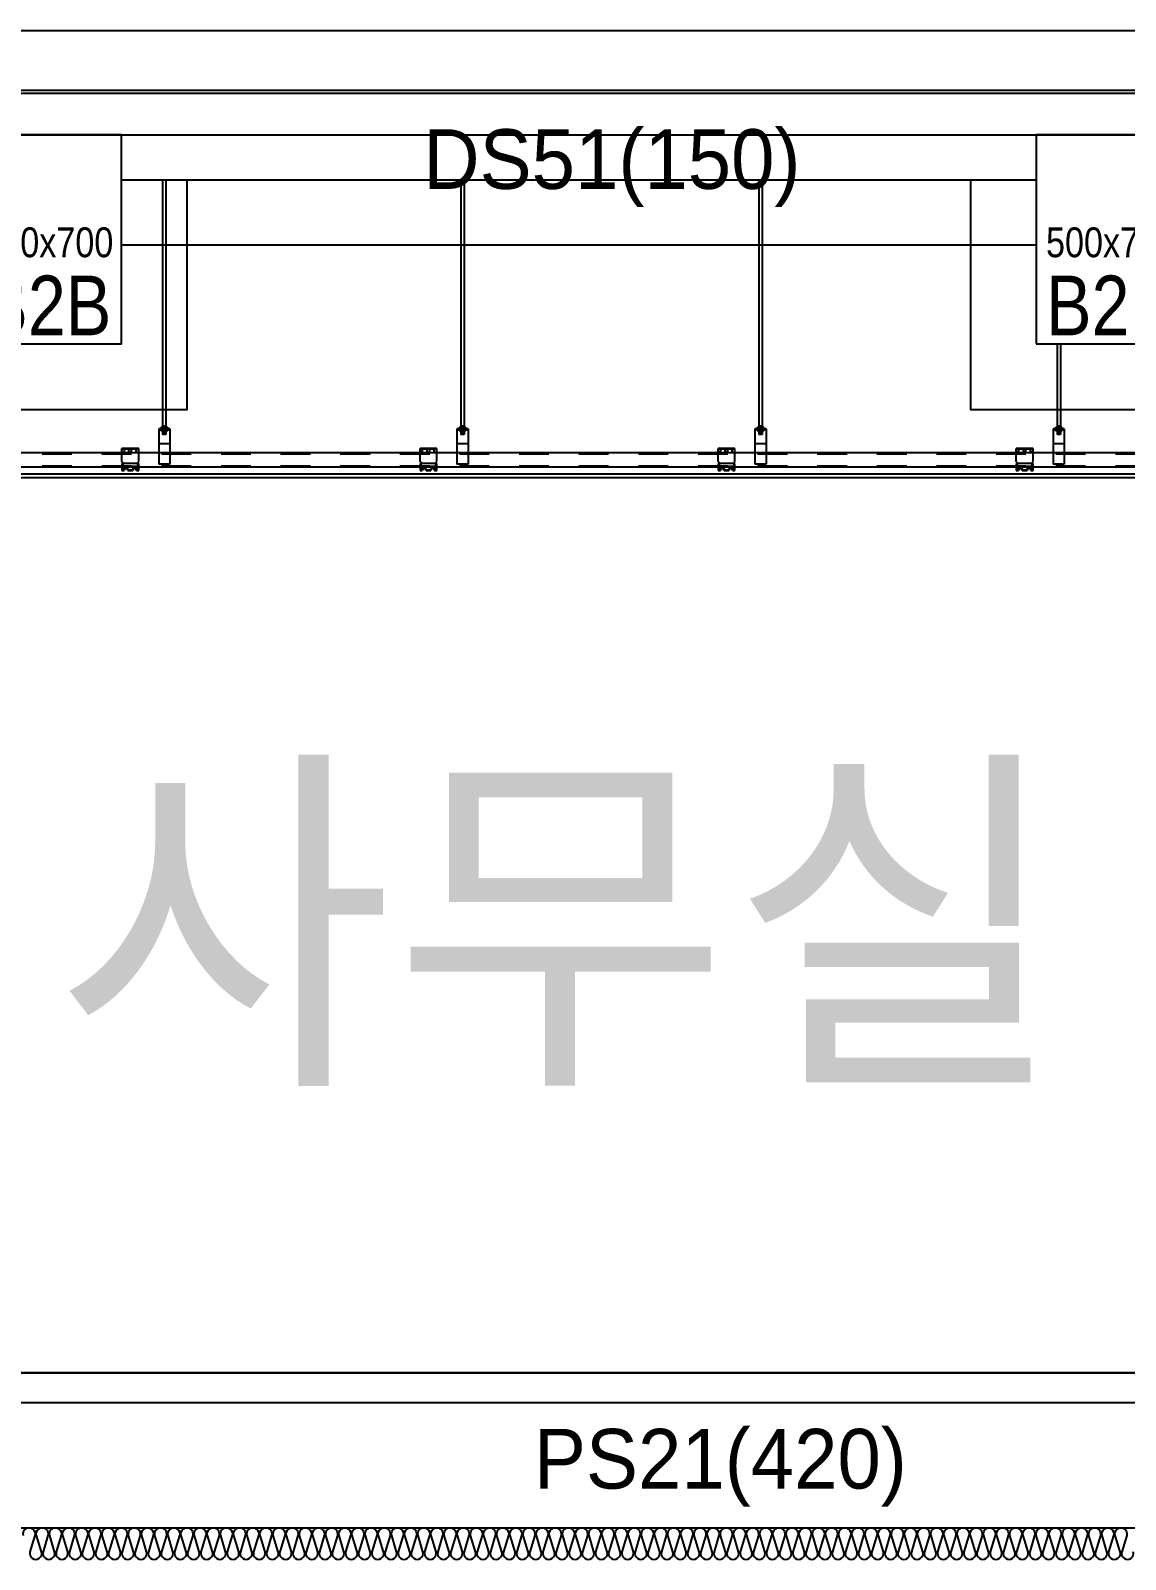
# Model space of a CAD drawing. Header units: millimetres. Extents: x 4754612 to 5801174, y 2368242 to 2777223.
# Drawn here: x 4944325 to 4947997, y 2617124 to 2622250 of the extents above; entities that cross this region are included whole.
import ezdxf
from ezdxf.enums import TextEntityAlignment as Align

# ---------------------------------------------------------------- set-up
doc = ezdxf.new("R2010")
doc.units = ezdxf.units.MM
doc.header["$LTSCALE"] = 1000
for name, pattern in [('CEN', [6.2, 6, -0.1, 0, -0.1]), ('HID', [0.345, 0.225, -0.12]), ('HIDDEN', [2, 1, -1])]:
    doc.linetypes.add(name, pattern=pattern)
doc.layers.get('DEFPOINTS').update_dxf_attribs({"color": 151})
for name, color, linetype in [('8', 8, 'Continuous'), ('A-중심선', 10, 'CEN'), ('CON', 2, 'Continuous'), ('ELE-06', 6, 'Continuous'), ('ELE-2', 4, 'Continuous'), ('ELE-8', 8, 'Continuous'), ('FIN', 40, 'Continuous'), ('INS', 251, 'Continuous')]:
    doc.layers.add(name, color=color, linetype=linetype)
doc.layers.add('Guide-line', color=151, linetype='Continuous', plot=False)
doc.styles.add('A.NARROW', font='ARIALN.TTF')
doc.styles.add('돋움', font='')
doc.styles.add('맑은고딕', font='malgunbd.ttf')
doc.styles.get('돋움').set_extended_font_data('Dotum')

# ---------------------------------------------------------------- blocks, each defined once
blk = doc.blocks.new('A$C47A51C4E')
at = {"layer": 'CON'}
blk.add_lwpolyline([(0, 300), (500, 300), (500, 1000), (0, 1000)], close=True, dxfattribs=at)
at = {"layer": 'DEFPOINTS', "style": 'A.NARROW'}
for s, height, p in [('500x700', 100, (33.3, 640.2, 0)), ('B2B', 200, (33.3, 428.4, 0))]:
    blk.add_text(s, height=height, dxfattribs=at).set_placement(p, align=Align.MIDDLE_LEFT)

msp = doc.modelspace()

# ---------------------------------------------------------------- linework, layer by layer
at = {"layer": '8'}
for p, q in [((4944767.543, 2621749.621), (4944767.543, 2620920.871)), ((4944778.793, 2621749.621), (4944778.793, 2620920.871)), ((4945767.543, 2621749.621), (4945767.543, 2620920.871)), ((4945778.793, 2621749.621), (4945778.793, 2620920.871)), ((4946767.543, 2621749.621), (4946767.543, 2620920.871)), ((4946778.793, 2621749.621), (4946778.793, 2620920.871)), ((4947767.543, 2621199.621), (4947767.543, 2620920.871)), ((4947778.793, 2621199.621), (4947778.793, 2620920.871)), ((4944784.418, 2620918.371), (4944761.918, 2620918.371)), ((4944761.918, 2620918.371), (4944761.918, 2620914.621)), ((4944765.668, 2620918.371), (4944765.668, 2620914.621)), ((4944778.793, 2620923.371), (4944767.543, 2620923.371)), ((4944778.793, 2620920.871), (4944767.543, 2620920.871)), ((4944780.668, 2620918.371), (4944780.668, 2620914.621)), ((4944784.418, 2620918.371), (4944784.418, 2620914.621)), ((4945784.418, 2620918.371), (4945761.918, 2620918.371)), ((4945761.918, 2620918.371), (4945761.918, 2620914.621)), ((4945765.668, 2620918.371), (4945765.668, 2620914.621)), ((4945778.793, 2620923.371), (4945767.543, 2620923.371)), ((4945778.793, 2620920.871), (4945767.543, 2620920.871)), ((4945780.668, 2620918.371), (4945780.668, 2620914.621)), ((4945784.418, 2620918.371), (4945784.418, 2620914.621)), ((4946784.418, 2620918.371), (4946761.918, 2620918.371)), ((4946761.918, 2620918.371), (4946761.918, 2620914.621)), ((4946765.668, 2620918.371), (4946765.668, 2620914.621)), ((4946778.793, 2620923.371), (4946767.543, 2620923.371)), ((4946778.793, 2620920.871), (4946767.543, 2620920.871)), ((4946780.668, 2620918.371), (4946780.668, 2620914.621)), ((4946784.418, 2620918.371), (4946784.418, 2620914.621)), ((4947784.418, 2620918.371), (4947761.918, 2620918.371)), ((4947761.918, 2620918.371), (4947761.918, 2620914.621)), ((4947765.668, 2620918.371), (4947765.668, 2620914.621)), ((4947778.793, 2620923.371), (4947767.543, 2620923.371)), ((4947778.793, 2620920.871), (4947767.543, 2620920.871)), ((4947780.668, 2620918.371), (4947780.668, 2620914.621)), ((4947784.418, 2620918.371), (4947784.418, 2620914.621)), ((4944754.418, 2620914.621), (4944754.418, 2620795.871)), ((4944791.918, 2620914.621), (4944754.418, 2620914.621)), ((4944791.918, 2620910.871), (4944754.418, 2620910.871)), ((4944761.918, 2620910.871), (4944761.918, 2620907.121)), ((4944784.418, 2620907.121), (4944761.918, 2620907.121)), ((4944765.668, 2620910.871), (4944765.668, 2620907.121)), ((4944767.543, 2620907.121), (4944767.543, 2620895.871)), ((4944778.793, 2620905.871), (4944767.543, 2620905.871)), ((4944778.793, 2620903.371), (4944767.543, 2620903.371)), ((4944778.793, 2620900.871), (4944767.543, 2620900.871)), ((4944778.793, 2620898.371), (4944767.543, 2620898.371)), ((4944778.793, 2620898.371), (4944767.543, 2620898.371)), ((4944778.793, 2620895.871), (4944767.543, 2620895.871)), ((4944778.793, 2620907.121), (4944778.793, 2620895.871)), ((4944780.668, 2620910.871), (4944780.668, 2620907.121)), ((4944784.418, 2620910.871), (4944784.418, 2620907.121)), ((4944791.918, 2620914.621), (4944791.918, 2620795.871)), ((4945754.418, 2620914.621), (4945754.418, 2620795.871)), ((4945791.918, 2620914.621), (4945754.418, 2620914.621)), ((4945791.918, 2620910.871), (4945754.418, 2620910.871)), ((4945761.918, 2620910.871), (4945761.918, 2620907.121)), ((4945784.418, 2620907.121), (4945761.918, 2620907.121)), ((4945765.668, 2620910.871), (4945765.668, 2620907.121)), ((4945767.543, 2620907.121), (4945767.543, 2620895.871)), ((4945778.793, 2620905.871), (4945767.543, 2620905.871)), ((4945778.793, 2620903.371), (4945767.543, 2620903.371)), ((4945778.793, 2620900.871), (4945767.543, 2620900.871)), ((4945778.793, 2620898.371), (4945767.543, 2620898.371)), ((4945778.793, 2620898.371), (4945767.543, 2620898.371)), ((4945778.793, 2620895.871), (4945767.543, 2620895.871)), ((4945778.793, 2620907.121), (4945778.793, 2620895.871)), ((4945780.668, 2620910.871), (4945780.668, 2620907.121)), ((4945784.418, 2620910.871), (4945784.418, 2620907.121)), ((4945791.918, 2620914.621), (4945791.918, 2620795.871)), ((4946754.418, 2620914.621), (4946754.418, 2620795.871)), ((4946791.918, 2620914.621), (4946754.418, 2620914.621)), ((4946791.918, 2620910.871), (4946754.418, 2620910.871)), ((4946761.918, 2620910.871), (4946761.918, 2620907.121)), ((4946784.418, 2620907.121), (4946761.918, 2620907.121)), ((4946765.668, 2620910.871), (4946765.668, 2620907.121)), ((4946767.543, 2620907.121), (4946767.543, 2620895.871)), ((4946778.793, 2620905.871), (4946767.543, 2620905.871)), ((4946778.793, 2620903.371), (4946767.543, 2620903.371)), ((4946778.793, 2620900.871), (4946767.543, 2620900.871)), ((4946778.793, 2620898.371), (4946767.543, 2620898.371)), ((4946778.793, 2620898.371), (4946767.543, 2620898.371)), ((4946778.793, 2620895.871), (4946767.543, 2620895.871)), ((4946778.793, 2620907.121), (4946778.793, 2620895.871)), ((4946780.668, 2620910.871), (4946780.668, 2620907.121)), ((4946784.418, 2620910.871), (4946784.418, 2620907.121)), ((4946791.918, 2620914.621), (4946791.918, 2620795.871)), ((4947754.418, 2620914.621), (4947754.418, 2620795.871)), ((4947791.918, 2620914.621), (4947754.418, 2620914.621)), ((4947791.918, 2620910.871), (4947754.418, 2620910.871)), ((4947761.918, 2620910.871), (4947761.918, 2620907.121)), ((4947784.418, 2620907.121), (4947761.918, 2620907.121)), ((4947765.668, 2620910.871), (4947765.668, 2620907.121)), ((4947767.543, 2620907.121), (4947767.543, 2620895.871)), ((4947778.793, 2620905.871), (4947767.543, 2620905.871)), ((4947778.793, 2620903.371), (4947767.543, 2620903.371)), ((4947778.793, 2620900.871), (4947767.543, 2620900.871)), ((4947778.793, 2620898.371), (4947767.543, 2620898.371)), ((4947778.793, 2620898.371), (4947767.543, 2620898.371)), ((4947778.793, 2620895.871), (4947767.543, 2620895.871)), ((4947778.793, 2620907.121), (4947778.793, 2620895.871)), ((4947780.668, 2620910.871), (4947780.668, 2620907.121)), ((4947784.418, 2620910.871), (4947784.418, 2620907.121)), ((4947791.918, 2620914.621), (4947791.918, 2620795.871)), ((4944687.17, 2620848.371), (4944630.92, 2620848.371)), ((4944630.92, 2620804.621), (4944630.92, 2620848.371)), ((4944687.17, 2620845.871), (4944630.92, 2620845.871)), ((4944634.531, 2620837.121), (4944630.92, 2620837.121)), ((4944639.67, 2620837.121), (4944635.891, 2620837.121)), ((4944639.67, 2620843.039), (4944639.67, 2620848.371)), ((4944639.67, 2620837.121), (4944639.67, 2620841.34)), ((4944654.67, 2620843.039), (4944654.67, 2620848.371)), ((4944654.67, 2620837.121), (4944654.67, 2620841.34)), ((4944658.678, 2620837.121), (4944654.67, 2620837.121)), ((4944663.42, 2620837.121), (4944660.378, 2620837.121)), ((4944663.42, 2620843.039), (4944663.42, 2620848.371)), ((4944663.42, 2620837.121), (4944663.42, 2620841.34)), ((4944678.42, 2620843.039), (4944678.42, 2620848.371)), ((4944678.42, 2620837.121), (4944678.42, 2620841.34)), ((4944681.464, 2620837.121), (4944678.42, 2620837.121)), ((4944687.17, 2620837.121), (4944683.505, 2620837.121)), ((4944687.17, 2620804.621), (4944687.17, 2620848.371)), ((4944791.918, 2620864.621), (4944754.418, 2620864.621)), ((4945687.17, 2620848.371), (4945630.92, 2620848.371)), ((4945630.92, 2620804.621), (4945630.92, 2620848.371)), ((4945687.17, 2620845.871), (4945630.92, 2620845.871)), ((4945634.531, 2620837.121), (4945630.92, 2620837.121)), ((4945639.67, 2620837.121), (4945635.891, 2620837.121)), ((4945639.67, 2620843.039), (4945639.67, 2620848.371)), ((4945639.67, 2620837.121), (4945639.67, 2620841.34)), ((4945654.67, 2620843.039), (4945654.67, 2620848.371)), ((4945654.67, 2620837.121), (4945654.67, 2620841.34)), ((4945658.678, 2620837.121), (4945654.67, 2620837.121)), ((4945663.42, 2620837.121), (4945660.378, 2620837.121)), ((4945663.42, 2620843.039), (4945663.42, 2620848.371)), ((4945663.42, 2620837.121), (4945663.42, 2620841.34)), ((4945678.42, 2620843.039), (4945678.42, 2620848.371)), ((4945678.42, 2620837.121), (4945678.42, 2620841.34)), ((4945681.464, 2620837.121), (4945678.42, 2620837.121)), ((4945687.17, 2620837.121), (4945683.505, 2620837.121)), ((4945687.17, 2620804.621), (4945687.17, 2620848.371)), ((4945791.918, 2620864.621), (4945754.418, 2620864.621)), ((4946687.17, 2620848.371), (4946630.92, 2620848.371)), ((4946630.92, 2620804.621), (4946630.92, 2620848.371)), ((4946687.17, 2620845.871), (4946630.92, 2620845.871)), ((4946634.531, 2620837.121), (4946630.92, 2620837.121)), ((4946639.67, 2620837.121), (4946635.891, 2620837.121)), ((4946639.67, 2620843.039), (4946639.67, 2620848.371)), ((4946639.67, 2620837.121), (4946639.67, 2620841.34)), ((4946654.67, 2620843.039), (4946654.67, 2620848.371)), ((4946654.67, 2620837.121), (4946654.67, 2620841.34)), ((4946658.678, 2620837.121), (4946654.67, 2620837.121)), ((4946663.42, 2620837.121), (4946660.378, 2620837.121)), ((4946663.42, 2620843.039), (4946663.42, 2620848.371)), ((4946663.42, 2620837.121), (4946663.42, 2620841.34)), ((4946678.42, 2620843.039), (4946678.42, 2620848.371)), ((4946678.42, 2620837.121), (4946678.42, 2620841.34)), ((4946681.464, 2620837.121), (4946678.42, 2620837.121)), ((4946687.17, 2620837.121), (4946683.505, 2620837.121)), ((4946687.17, 2620804.621), (4946687.17, 2620848.371)), ((4946791.918, 2620864.621), (4946754.418, 2620864.621)), ((4947687.17, 2620848.371), (4947630.92, 2620848.371)), ((4947630.92, 2620804.621), (4947630.92, 2620848.371)), ((4947687.17, 2620845.871), (4947630.92, 2620845.871)), ((4947634.531, 2620837.121), (4947630.92, 2620837.121)), ((4947639.67, 2620837.121), (4947635.891, 2620837.121)), ((4947639.67, 2620843.039), (4947639.67, 2620848.371)), ((4947639.67, 2620837.121), (4947639.67, 2620841.34)), ((4947654.67, 2620843.039), (4947654.67, 2620848.371)), ((4947654.67, 2620837.121), (4947654.67, 2620841.34)), ((4947658.678, 2620837.121), (4947654.67, 2620837.121)), ((4947663.42, 2620837.121), (4947660.378, 2620837.121)), ((4947663.42, 2620843.039), (4947663.42, 2620848.371)), ((4947663.42, 2620837.121), (4947663.42, 2620841.34)), ((4947678.42, 2620843.039), (4947678.42, 2620848.371)), ((4947678.42, 2620837.121), (4947678.42, 2620841.34)), ((4947681.464, 2620837.121), (4947678.42, 2620837.121)), ((4947687.17, 2620837.121), (4947683.505, 2620837.121)), ((4947687.17, 2620804.621), (4947687.17, 2620848.371)), ((4947791.918, 2620864.621), (4947754.418, 2620864.621)), ((4944637.17, 2620798.371), (4944630.92, 2620804.621)), ((4944630.92, 2620798.371), (4944630.92, 2620774.621)), ((4944637.17, 2620798.371), (4944630.92, 2620798.371)), ((4944630.92, 2620774.621), (4944638.42, 2620774.621)), ((4944633.42, 2620795.871), (4944633.42, 2620777.121)), ((4944637.17, 2620795.871), (4944633.42, 2620795.871)), ((4944684.67, 2620788.371), (4944633.42, 2620788.371)), ((4944633.42, 2620777.121), (4944636.284, 2620777.121)), ((4944680.92, 2620798.371), (4944637.17, 2620798.371)), ((4944637.17, 2620795.871), (4944637.17, 2620798.371)), ((4944650.92, 2620774.621), (4944667.17, 2620774.621)), ((4944653.055, 2620777.121), (4944665.034, 2620777.121)), ((4944679.67, 2620774.621), (4944687.17, 2620774.621)), ((4944680.92, 2620798.371), (4944687.17, 2620804.621)), ((4944680.92, 2620795.871), (4944680.92, 2620798.371)), ((4944687.17, 2620798.371), (4944680.92, 2620798.371)), ((4944684.67, 2620795.871), (4944680.92, 2620795.871)), ((4944681.805, 2620777.121), (4944684.67, 2620777.121)), ((4944684.67, 2620777.121), (4944684.67, 2620795.871)), ((4944687.17, 2620774.621), (4944687.17, 2620798.371)), ((4944791.918, 2620795.871), (4944754.418, 2620795.871)), ((4945637.17, 2620798.371), (4945630.92, 2620804.621)), ((4945630.92, 2620798.371), (4945630.92, 2620774.621)), ((4945637.17, 2620798.371), (4945630.92, 2620798.371)), ((4945630.92, 2620774.621), (4945638.42, 2620774.621)), ((4945633.42, 2620795.871), (4945633.42, 2620777.121)), ((4945637.17, 2620795.871), (4945633.42, 2620795.871)), ((4945684.67, 2620788.371), (4945633.42, 2620788.371)), ((4945633.42, 2620777.121), (4945636.284, 2620777.121)), ((4945680.92, 2620798.371), (4945637.17, 2620798.371)), ((4945637.17, 2620795.871), (4945637.17, 2620798.371)), ((4945650.92, 2620774.621), (4945667.17, 2620774.621)), ((4945653.055, 2620777.121), (4945665.034, 2620777.121)), ((4945679.67, 2620774.621), (4945687.17, 2620774.621)), ((4945680.92, 2620798.371), (4945687.17, 2620804.621)), ((4945680.92, 2620795.871), (4945680.92, 2620798.371)), ((4945687.17, 2620798.371), (4945680.92, 2620798.371)), ((4945684.67, 2620795.871), (4945680.92, 2620795.871)), ((4945681.805, 2620777.121), (4945684.67, 2620777.121)), ((4945684.67, 2620777.121), (4945684.67, 2620795.871)), ((4945687.17, 2620774.621), (4945687.17, 2620798.371)), ((4945791.918, 2620795.871), (4945754.418, 2620795.871)), ((4946637.17, 2620798.371), (4946630.92, 2620804.621)), ((4946630.92, 2620798.371), (4946630.92, 2620774.621)), ((4946637.17, 2620798.371), (4946630.92, 2620798.371)), ((4946630.92, 2620774.621), (4946638.42, 2620774.621)), ((4946633.42, 2620795.871), (4946633.42, 2620777.121)), ((4946637.17, 2620795.871), (4946633.42, 2620795.871)), ((4946684.67, 2620788.371), (4946633.42, 2620788.371)), ((4946633.42, 2620777.121), (4946636.284, 2620777.121)), ((4946680.92, 2620798.371), (4946637.17, 2620798.371)), ((4946637.17, 2620795.871), (4946637.17, 2620798.371)), ((4946650.92, 2620774.621), (4946667.17, 2620774.621)), ((4946653.055, 2620777.121), (4946665.034, 2620777.121)), ((4946679.67, 2620774.621), (4946687.17, 2620774.621)), ((4946680.92, 2620798.371), (4946687.17, 2620804.621)), ((4946680.92, 2620795.871), (4946680.92, 2620798.371)), ((4946687.17, 2620798.371), (4946680.92, 2620798.371)), ((4946684.67, 2620795.871), (4946680.92, 2620795.871)), ((4946681.805, 2620777.121), (4946684.67, 2620777.121)), ((4946684.67, 2620777.121), (4946684.67, 2620795.871)), ((4946687.17, 2620774.621), (4946687.17, 2620798.371)), ((4946791.918, 2620795.871), (4946754.418, 2620795.871)), ((4947637.17, 2620798.371), (4947630.92, 2620804.621)), ((4947630.92, 2620798.371), (4947630.92, 2620774.621)), ((4947637.17, 2620798.371), (4947630.92, 2620798.371)), ((4947630.92, 2620774.621), (4947638.42, 2620774.621)), ((4947633.42, 2620795.871), (4947633.42, 2620777.121)), ((4947637.17, 2620795.871), (4947633.42, 2620795.871)), ((4947684.67, 2620788.371), (4947633.42, 2620788.371)), ((4947633.42, 2620777.121), (4947636.284, 2620777.121)), ((4947680.92, 2620798.371), (4947637.17, 2620798.371)), ((4947637.17, 2620795.871), (4947637.17, 2620798.371)), ((4947650.92, 2620774.621), (4947667.17, 2620774.621)), ((4947653.055, 2620777.121), (4947665.034, 2620777.121)), ((4947679.67, 2620774.621), (4947687.17, 2620774.621)), ((4947680.92, 2620798.371), (4947687.17, 2620804.621)), ((4947680.92, 2620795.871), (4947680.92, 2620798.371)), ((4947687.17, 2620798.371), (4947680.92, 2620798.371)), ((4947684.67, 2620795.871), (4947680.92, 2620795.871)), ((4947681.805, 2620777.121), (4947684.67, 2620777.121)), ((4947684.67, 2620777.121), (4947684.67, 2620795.871)), ((4947687.17, 2620774.621), (4947687.17, 2620798.371)), ((4947791.918, 2620795.871), (4947754.418, 2620795.871))]:
    msp.add_line(p, q, dxfattribs=at)
at = {"layer": '8', "linetype": 'HIDDEN', "ltscale": 0.1}
for p, q in [((4950663.3, 2620829.621), (4941663.3, 2620829.621)), ((4950663.3, 2620789.621), (4941663.3, 2620789.621))]:
    msp.add_line(p, q, dxfattribs=at)
at = {"layer": '8'}
for centre, radius, start, end in [((4944644.67, 2620774.621), 8.75, 16.60155, 163.39845), ((4944644.67, 2620774.621), 6.25, 0, 180), ((4944673.42, 2620774.621), 8.75, 16.60155, 163.39845), ((4944673.42, 2620774.621), 6.25, 0, 180), ((4945644.67, 2620774.621), 8.75, 16.60155, 163.39845), ((4945644.67, 2620774.621), 6.25, 0, 180), ((4945673.42, 2620774.621), 8.75, 16.60155, 163.39845), ((4945673.42, 2620774.621), 6.25, 0, 180), ((4946644.67, 2620774.621), 8.75, 16.60155, 163.39845), ((4946644.67, 2620774.621), 6.25, 0, 180), ((4946673.42, 2620774.621), 8.75, 16.60155, 163.39845), ((4946673.42, 2620774.621), 6.25, 0, 180), ((4947644.67, 2620774.621), 8.75, 16.60155, 163.39845), ((4947644.67, 2620774.621), 6.25, 0, 180), ((4947673.42, 2620774.621), 8.75, 16.60155, 163.39845), ((4947673.42, 2620774.621), 6.25, 0, 180)]:
    msp.add_arc(centre, radius, start, end, dxfattribs=at)
at = {"layer": 'A-중심선', "ltscale": 5}
for p, q in [((4867905.529, 2622249.621), (5176073.3, 2622249.621)), ((4867905.529, 2621899.621), (5176073.3, 2621899.621)), ((4867905.529, 2617749.621), (5176073.3, 2617749.621))]:
    msp.add_line(p, q, dxfattribs=at)
at = {"layer": 'CON'}
for p, q in [((4908063.3, 2621899.621), (4951263.3, 2621899.621)), ((4944629.3, 2621749.621), (4947697.3, 2621749.621)), ((4908063.3, 2617649.621), (4951163.3, 2617649.621)), ((4941163.3, 2617229.621), (4951163.3, 2617229.621))]:
    msp.add_line(p, q, dxfattribs=at)
at = {"layer": 'ELE-06'}
msp.add_line((4951663.301, 2617749.621), (4907663.3, 2617749.621), dxfattribs=at)
at = {"layer": 'ELE-2'}
msp.add_line((4907413.3, 2622039.621), (4951913.3, 2622039.621), dxfattribs=at)
at = {"layer": 'ELE-8', "color": 251, "linetype": 'HID', "ltscale": 500}
msp.add_line((4907413.3, 2621899.621), (4951913.301, 2621899.621), dxfattribs=at)
at = {"layer": 'FIN'}
msp.add_line((4907471.585, 2622049.621), (4951855.016, 2622049.621), dxfattribs=at)
at = {"layer": 'FIN', "color": 8}
for p, q in [((4950663.3, 2620833.371), (4941663.3, 2620833.371)), ((4950663.3, 2620785.871), (4941663.3, 2620785.871))]:
    msp.add_line(p, q, dxfattribs=at)
at = {"layer": 'FIN', "color": 150}
for p, q in [((4950675.8, 2620762.121), (4941650.8, 2620762.121)), ((4950663.3, 2620749.621), (4941663.3, 2620749.621))]:
    msp.add_line(p, q, dxfattribs=at)
at = {"layer": 'INS'}
for points in [[(4943909.3, 2621749.621), (4943909.3, 2620979.621), (4944849.3, 2620979.621), (4944849.3, 2621749.621)], [(4947477.3, 2621749.621), (4947477.3, 2620979.621), (4948417.3, 2620979.621), (4948417.3, 2621749.621)], [(4947697.3, 2621529.621), (4944629.3, 2621529.621)]]:
    msp.add_lwpolyline(points, dxfattribs=at)
msp.add_lwpolyline([(4944300.369, 2617204.321, -1.34), (4944338.869, 2617204.321), (4944322.432, 2617149.534, 1.34), (4944360.932, 2617149.534), (4944344.495, 2617204.321), (4944344.495, 2617204.321, -1.34), (4944382.995, 2617204.321), (4944366.558, 2617149.534, 1.34), (4944405.058, 2617149.534), (4944388.621, 2617204.321), (4944388.621, 2617204.321, -1.34), (4944427.121, 2617204.321), (4944410.684, 2617149.534, 1.34), (4944449.184, 2617149.534), (4944432.747, 2617204.321), (4944432.747, 2617204.321, -1.34), (4944471.247, 2617204.321), (4944454.81, 2617149.534, 1.34), (4944493.31, 2617149.534), (4944476.873, 2617204.321), (4944476.873, 2617204.321, -1.34), (4944515.373, 2617204.321), (4944498.936, 2617149.534, 1.34), (4944537.436, 2617149.534), (4944520.999, 2617204.321), (4944520.999, 2617204.321, -1.34), (4944559.499, 2617204.321), (4944543.062, 2617149.534, 1.34), (4944581.562, 2617149.534), (4944565.125, 2617204.321), (4944565.125, 2617204.321, -1.34), (4944603.625, 2617204.321), (4944587.188, 2617149.534, 1.34), (4944625.688, 2617149.534), (4944609.251, 2617204.321), (4944609.251, 2617204.321, -1.34), (4944647.751, 2617204.321), (4944631.314, 2617149.534, 1.34), (4944669.814, 2617149.534), (4944653.377, 2617204.321), (4944653.377, 2617204.321, -1.34), (4944691.877, 2617204.321), (4944675.44, 2617149.534, 1.34), (4944713.94, 2617149.534), (4944697.503, 2617204.321), (4944697.503, 2617204.321, -1.34), (4944736.003, 2617204.321), (4944719.566, 2617149.534, 1.34), (4944758.066, 2617149.534), (4944741.629, 2617204.321), (4944741.629, 2617204.321, -1.34), (4944780.129, 2617204.321), (4944763.692, 2617149.534, 1.34), (4944802.192, 2617149.534), (4944785.755, 2617204.321), (4944785.755, 2617204.321, -1.34), (4944824.255, 2617204.321), (4944807.818, 2617149.534, 1.34), (4944846.318, 2617149.534), (4944829.881, 2617204.321), (4944829.881, 2617204.321, -1.34), (4944868.381, 2617204.321), (4944851.944, 2617149.534, 1.34), (4944890.444, 2617149.534), (4944874.007, 2617204.321), (4944874.007, 2617204.321, -1.34), (4944912.507, 2617204.321), (4944896.07, 2617149.534, 1.34), (4944934.57, 2617149.534), (4944918.133, 2617204.321), (4944918.133, 2617204.321, -1.34), (4944956.633, 2617204.321), (4944940.196, 2617149.534, 1.34), (4944978.696, 2617149.534), (4944962.259, 2617204.321), (4944962.259, 2617204.321, -1.34), (4945000.759, 2617204.321), (4944984.321, 2617149.534, 1.34), (4945022.821, 2617149.534), (4945006.384, 2617204.321), (4945006.384, 2617204.321, -1.34), (4945044.884, 2617204.321), (4945028.447, 2617149.534, 1.34), (4945066.947, 2617149.534), (4945050.51, 2617204.321), (4945050.51, 2617204.321, -1.34), (4945089.01, 2617204.321), (4945072.573, 2617149.534, 1.34), (4945111.073, 2617149.534), (4945094.636, 2617204.321), (4945094.636, 2617204.321, -1.34), (4945133.136, 2617204.321), (4945116.699, 2617149.534, 1.34), (4945155.199, 2617149.534), (4945138.762, 2617204.321), (4945138.762, 2617204.321, -1.34), (4945177.262, 2617204.321), (4945160.825, 2617149.534, 1.34), (4945199.325, 2617149.534), (4945182.888, 2617204.321), (4945182.888, 2617204.321, -1.34), (4945221.388, 2617204.321), (4945204.951, 2617149.534, 1.34), (4945243.451, 2617149.534), (4945227.014, 2617204.321), (4945227.014, 2617204.321, -1.34), (4945265.514, 2617204.321), (4945249.077, 2617149.534, 1.34), (4945287.577, 2617149.534), (4945271.14, 2617204.321), (4945271.14, 2617204.321, -1.34), (4945309.64, 2617204.321), (4945293.203, 2617149.534, 1.34), (4945331.703, 2617149.534), (4945315.266, 2617204.321), (4945315.266, 2617204.321, -1.34), (4945353.766, 2617204.321), (4945337.329, 2617149.534, 1.34), (4945375.829, 2617149.534), (4945359.392, 2617204.321), (4945359.392, 2617204.321, -1.34), (4945397.892, 2617204.321), (4945381.455, 2617149.534, 1.34), (4945419.955, 2617149.534), (4945403.518, 2617204.321), (4945403.518, 2617204.321, -1.34), (4945442.018, 2617204.321), (4945425.581, 2617149.534, 1.34), (4945464.081, 2617149.534), (4945447.644, 2617204.321), (4945447.644, 2617204.321, -1.34), (4945486.144, 2617204.321), (4945469.707, 2617149.534, 1.34), (4945508.207, 2617149.534), (4945491.77, 2617204.321), (4945491.77, 2617204.321, -1.34), (4945530.27, 2617204.321), (4945513.833, 2617149.534, 1.34), (4945552.333, 2617149.534), (4945535.896, 2617204.321), (4945535.896, 2617204.321, -1.34), (4945574.396, 2617204.321), (4945557.959, 2617149.534, 1.34), (4945596.459, 2617149.534), (4945580.022, 2617204.321), (4945580.022, 2617204.321, -1.34), (4945618.522, 2617204.321), (4945602.085, 2617149.534, 1.34), (4945640.585, 2617149.534), (4945624.148, 2617204.321), (4945624.148, 2617204.321, -1.34), (4945662.648, 2617204.321), (4945646.211, 2617149.534, 1.34), (4945684.711, 2617149.534), (4945668.274, 2617204.321), (4945668.274, 2617204.321, -1.34), (4945706.774, 2617204.321), (4945690.337, 2617149.534, 1.34), (4945728.837, 2617149.534), (4945712.4, 2617204.321), (4945712.4, 2617204.321, -1.34), (4945750.9, 2617204.321), (4945734.463, 2617149.534, 1.34), (4945772.963, 2617149.534), (4945756.526, 2617204.321), (4945756.526, 2617204.321, -1.34), (4945795.026, 2617204.321), (4945778.589, 2617149.534, 1.34), (4945817.089, 2617149.534), (4945800.652, 2617204.321), (4945800.652, 2617204.321, -1.34), (4945839.152, 2617204.321), (4945822.715, 2617149.534, 1.34), (4945861.215, 2617149.534), (4945844.778, 2617204.321), (4945844.778, 2617204.321, -1.34), (4945883.278, 2617204.321), (4945866.841, 2617149.534, 1.34), (4945905.341, 2617149.534), (4945888.904, 2617204.321), (4945888.904, 2617204.321, -1.34), (4945927.404, 2617204.321), (4945910.967, 2617149.534, 1.34), (4945949.467, 2617149.534), (4945933.03, 2617204.321), (4945933.03, 2617204.321, -1.34), (4945971.53, 2617204.321), (4945955.093, 2617149.534, 1.34), (4945993.593, 2617149.534), (4945977.156, 2617204.321), (4945977.156, 2617204.321, -1.34), (4946015.656, 2617204.321), (4945999.218, 2617149.534, 1.34), (4946037.718, 2617149.534), (4946021.281, 2617204.321), (4946021.281, 2617204.321, -1.34), (4946059.781, 2617204.321), (4946043.344, 2617149.534, 1.34), (4946081.844, 2617149.534), (4946065.407, 2617204.321), (4946065.407, 2617204.321, -1.34), (4946103.907, 2617204.321), (4946087.47, 2617149.534, 1.34), (4946125.97, 2617149.534), (4946109.533, 2617204.321), (4946109.533, 2617204.321, -1.34), (4946148.033, 2617204.321), (4946131.596, 2617149.534, 1.34), (4946170.096, 2617149.534), (4946153.659, 2617204.321), (4946153.659, 2617204.321, -1.34), (4946192.159, 2617204.321), (4946175.722, 2617149.534, 1.34), (4946214.222, 2617149.534), (4946197.785, 2617204.321), (4946197.785, 2617204.321, -1.34), (4946236.285, 2617204.321), (4946219.848, 2617149.534, 1.34), (4946258.348, 2617149.534), (4946241.911, 2617204.321), (4946241.911, 2617204.321, -1.34), (4946280.411, 2617204.321), (4946263.974, 2617149.534, 1.34), (4946302.474, 2617149.534), (4946286.037, 2617204.321), (4946286.037, 2617204.321, -1.34), (4946324.537, 2617204.321), (4946308.1, 2617149.534, 1.34), (4946346.6, 2617149.534), (4946330.163, 2617204.321), (4946330.163, 2617204.321, -1.34), (4946368.663, 2617204.321), (4946352.226, 2617149.534, 1.34), (4946390.726, 2617149.534), (4946374.289, 2617204.321), (4946374.289, 2617204.321, -1.34), (4946412.789, 2617204.321), (4946396.352, 2617149.534, 1.34), (4946434.852, 2617149.534), (4946418.415, 2617204.321), (4946418.415, 2617204.321, -1.34), (4946456.915, 2617204.321), (4946440.478, 2617149.534, 1.34), (4946478.978, 2617149.534), (4946462.541, 2617204.321), (4946462.541, 2617204.321, -1.34), (4946501.041, 2617204.321), (4946484.604, 2617149.534, 1.34), (4946523.104, 2617149.534), (4946506.667, 2617204.321), (4946506.667, 2617204.321, -1.34), (4946545.167, 2617204.321), (4946528.73, 2617149.534, 1.34), (4946567.23, 2617149.534), (4946550.793, 2617204.321), (4946550.793, 2617204.321, -1.34), (4946589.293, 2617204.321), (4946572.856, 2617149.534, 1.34), (4946611.356, 2617149.534), (4946594.919, 2617204.321), (4946594.919, 2617204.321, -1.34), (4946633.419, 2617204.321), (4946616.982, 2617149.534, 1.34), (4946655.482, 2617149.534), (4946639.045, 2617204.321), (4946639.045, 2617204.321, -1.34), (4946677.545, 2617204.321), (4946661.108, 2617149.534, 1.34), (4946699.608, 2617149.534), (4946683.171, 2617204.321), (4946683.171, 2617204.321, -1.34), (4946721.671, 2617204.321), (4946705.234, 2617149.534, 1.34), (4946743.734, 2617149.534), (4946727.297, 2617204.321), (4946727.297, 2617204.321, -1.34), (4946765.797, 2617204.321), (4946749.36, 2617149.534, 1.34), (4946787.86, 2617149.534), (4946771.423, 2617204.321), (4946771.423, 2617204.321, -1.34), (4946809.923, 2617204.321), (4946793.486, 2617149.534, 1.34), (4946831.986, 2617149.534), (4946815.549, 2617204.321), (4946815.549, 2617204.321, -1.34), (4946854.049, 2617204.321), (4946837.612, 2617149.534, 1.34), (4946876.112, 2617149.534), (4946859.675, 2617204.321), (4946859.675, 2617204.321, -1.34), (4946898.175, 2617204.321), (4946881.738, 2617149.534, 1.34), (4946920.238, 2617149.534), (4946903.801, 2617204.321), (4946903.801, 2617204.321, -1.34), (4946942.301, 2617204.321), (4946925.864, 2617149.534, 1.34), (4946964.364, 2617149.534), (4946947.927, 2617204.321), (4946947.927, 2617204.321, -1.34), (4946986.427, 2617204.321), (4946969.99, 2617149.534, 1.34), (4947008.49, 2617149.534), (4946992.053, 2617204.321), (4946992.053, 2617204.321, -1.34), (4947030.553, 2617204.321), (4947014.115, 2617149.534, 1.34), (4947052.615, 2617149.534), (4947036.178, 2617204.321), (4947036.178, 2617204.321, -1.34), (4947074.678, 2617204.321), (4947058.241, 2617149.534, 1.34), (4947096.741, 2617149.534), (4947080.304, 2617204.321), (4947080.304, 2617204.321, -1.34), (4947118.804, 2617204.321), (4947102.367, 2617149.534, 1.34), (4947140.867, 2617149.534), (4947124.43, 2617204.321), (4947124.43, 2617204.321, -1.34), (4947162.93, 2617204.321), (4947146.493, 2617149.534, 1.34), (4947184.993, 2617149.534), (4947168.556, 2617204.321), (4947168.556, 2617204.321, -1.34), (4947207.056, 2617204.321), (4947190.619, 2617149.534, 1.34), (4947229.119, 2617149.534), (4947212.682, 2617204.321), (4947212.682, 2617204.321, -1.34), (4947251.182, 2617204.321), (4947234.745, 2617149.534, 1.34), (4947273.245, 2617149.534), (4947256.808, 2617204.321), (4947256.808, 2617204.321, -1.34), (4947295.308, 2617204.321), (4947278.871, 2617149.534, 1.34), (4947317.371, 2617149.534), (4947300.934, 2617204.321), (4947300.934, 2617204.321, -1.34), (4947339.434, 2617204.321), (4947322.997, 2617149.534, 1.34), (4947361.497, 2617149.534), (4947345.06, 2617204.321), (4947345.06, 2617204.321, -1.34), (4947383.56, 2617204.321), (4947367.123, 2617149.534, 1.34), (4947405.623, 2617149.534), (4947389.186, 2617204.321), (4947389.186, 2617204.321, -1.34), (4947427.686, 2617204.321), (4947411.249, 2617149.534, 1.34), (4947449.749, 2617149.534), (4947433.312, 2617204.321), (4947433.312, 2617204.321, -1.34), (4947471.812, 2617204.321), (4947455.375, 2617149.534, 1.34), (4947493.875, 2617149.534), (4947477.438, 2617204.321), (4947477.438, 2617204.321, -1.34), (4947515.938, 2617204.321), (4947499.501, 2617149.534, 1.34), (4947538.001, 2617149.534), (4947521.564, 2617204.321), (4947521.564, 2617204.321, -1.34), (4947560.064, 2617204.321), (4947543.627, 2617149.534, 1.34), (4947582.127, 2617149.534), (4947565.69, 2617204.321), (4947565.69, 2617204.321, -1.34), (4947604.19, 2617204.321), (4947587.753, 2617149.534, 1.34), (4947626.253, 2617149.534), (4947609.816, 2617204.321), (4947609.816, 2617204.321, -1.34), (4947648.316, 2617204.321), (4947631.879, 2617149.534, 1.34), (4947670.379, 2617149.534), (4947653.942, 2617204.321), (4947653.942, 2617204.321, -1.34), (4947692.442, 2617204.321), (4947676.005, 2617149.534, 1.34), (4947714.505, 2617149.534), (4947698.068, 2617204.321), (4947698.068, 2617204.321, -1.34), (4947736.568, 2617204.321), (4947720.131, 2617149.534, 1.34), (4947758.631, 2617149.534), (4947742.194, 2617204.321), (4947742.194, 2617204.321, -1.34), (4947780.694, 2617204.321), (4947764.257, 2617149.534, 1.34), (4947802.757, 2617149.534), (4947786.32, 2617204.321), (4947786.32, 2617204.321, -1.34), (4947824.82, 2617204.321), (4947808.383, 2617149.534, 1.34), (4947846.883, 2617149.534), (4947830.446, 2617204.321), (4947830.446, 2617204.321, -1.34), (4947868.946, 2617204.321), (4947852.509, 2617149.534, 1.34), (4947891.009, 2617149.534), (4947874.572, 2617204.321), (4947874.572, 2617204.321, -1.34), (4947913.072, 2617204.321), (4947896.635, 2617149.534, 1.34), (4947935.135, 2617149.534), (4947918.698, 2617204.321), (4947918.698, 2617204.321, -1.34), (4947957.198, 2617204.321), (4947940.761, 2617149.534, 1.34), (4947979.261, 2617149.534), (4947962.824, 2617204.321), (4947962.824, 2617204.321, -1.34), (4948001.324, 2617204.321), (4947984.887, 2617149.534, 1.34), (4948023.387, 2617149.534)], format="xyb", dxfattribs=at)

# ---------------------------------------------------------------- block references
at = {"layer": 'CON'}
for p in [(4944129.3, 2620899.621), (4947697.3, 2620899.621)]:
    msp.add_blockref('A$C47A51C4E', p, dxfattribs=at)

# ---------------------------------------------------------------- texts
at = {"layer": 'Guide-line'}
for s, height, style, p in [('DS51(150)', 200, '돋움', (4946274.361, 2621818.834)), ('사무실', 900, '맑은고딕', (4946103.99, 2619257.193)), ('PS21(420)', 200, '돋움', (4946638.351, 2617461.264))]:
    msp.add_text(s, height=height, dxfattribs=dict(at, style=style)).set_placement(p, align=Align.MIDDLE_CENTER)

doc.saveas('drawing.dxf')
